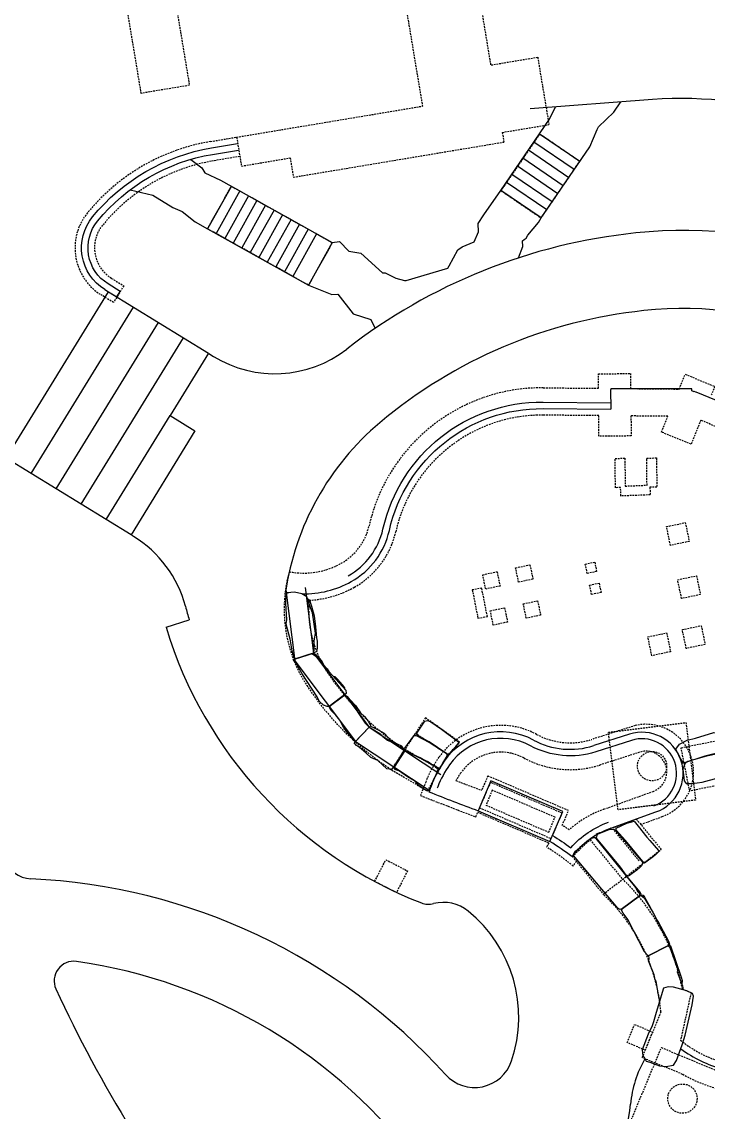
# Model space of a CAD drawing. Header units: feet. Extents: x -128 to 1593, y 35 to 1363.
# Drawn here: x 693.2 to 763.5, y 723.3 to 835 of the extents above; entities that cross this region are included whole.
import ezdxf

# ---------------------------------------------------------------- set-up
doc = ezdxf.new("R2010")
doc.units = ezdxf.units.FT
doc.header["$LTSCALE"] = 0.7
doc.header["$MEASUREMENT"] = 0
doc.linetypes.add('HIDDEN', pattern=[0.375, 0.25, -0.125])
for name, color, linetype in [('L-CURB', 250, 'Continuous'), ('L-FOUNDATION-PLAY', 250, 'HIDDEN'), ('L-FOUNDATION-SPREAD', 250, 'HIDDEN'), ('L-PVMT', 250, 'Continuous'), ('L-STAIR', 250, 'Continuous'), ('L-STONE', 250, 'Continuous'), ('L-WOOD', 250, 'Continuous')]:
    doc.layers.add(name, color=color, linetype=linetype)
doc.layers.add('L-NONPLOT', color=250, linetype='Continuous', plot=False)

msp = doc.modelspace()

# ---------------------------------------------------------------- linework, layer by layer
at = {"layer": 'L-CURB'}
for points in [[(702.047109, 807.331385), (702.898859, 806.807435), (703.248158, 807.375267), (702.001589, 808.14209, -0.4540169669), (700.917442, 814.576074, -0.1819615341), (712.701256, 821.407287), (715.351819, 821.849687)], [(726.585359, 778.246265, 0.2129087662), (730.159131, 783.034041, -0.3532771758), (746.571895, 796.035779), (753.487311, 795.971928)], [(755.618804, 761.393321), (751.955465, 760.219983, -0.203825602), (745.26511, 760.838417, 0.37901983), (736.983412, 758.897013, 0.0614957333), (735.775048, 756.648463), (735.720198, 756.507164)], [(757.902716, 754.689564, 0.981770806), (755.618762, 761.393308)], [(747.519058, 751.653837, -0.0229480986), (749.39529, 750.40225, -0.1239723525), (753.276558, 753.017847)]]:
    msp.add_lwpolyline(points, format="xyb", dxfattribs=at)
at = {"layer": 'L-FOUNDATION-PLAY'}
for p, q in [((750.882971, 779.453277), (751.846252, 779.655235)), ((751.08494, 778.489944), (750.882971, 779.453277)), ((751.846252, 779.655235), (752.048222, 778.691903)), ((752.048222, 778.691903), (751.08494, 778.489944))]:
    msp.add_line(p, q, dxfattribs=at)
at = {"layer": 'L-FOUNDATION-PLAY', "lineweight": -3}
for p, q in [((740.274967, 776.987829), (739.309658, 776.795666)), ((739.309658, 776.795666), (739.886148, 773.899736)), ((740.851458, 774.0919), (740.274967, 776.987829)), ((739.886148, 773.899736), (740.851458, 774.0919))]:
    msp.add_line(p, q, dxfattribs=at)
at = {"layer": 'L-FOUNDATION-PLAY'}
for points in [[(754.970904, 787.438081), (757.209732, 787.526891), (757.181715, 790.306772), (758.181664, 790.316851), (758.211899, 787.317003), (757.504756, 787.309876), (757.535334, 786.53902), (754.537692, 786.42011), (754.503613, 787.279227), (753.972508, 787.273875), (753.942274, 790.273722), (754.942223, 790.2838)], [(759.205689, 783.291073), (761.132303, 783.695001), (761.536231, 781.768387), (759.609617, 781.364459)], [(751.333359, 777.305063), (752.29664, 777.507022), (752.49861, 776.543689), (751.535329, 776.341731)], [(760.347529, 777.844847), (762.274143, 778.248775), (762.678072, 776.322161), (760.751458, 775.918233)], [(760.827692, 772.736593), (762.754306, 773.140521), (763.158234, 771.213907), (761.23162, 770.809979)], [(757.295566, 771.996057), (759.22218, 772.399986), (759.626109, 770.473372), (757.699495, 770.069443)], [(755.168887, 730.443481), (755.933432, 732.29158), (757.781531, 731.527035), (757.016986, 729.678936)]]:
    msp.add_lwpolyline(points, close=True, dxfattribs=at)
at = {"layer": 'L-FOUNDATION-PLAY', "lineweight": -3}
for points in [[(740.3722, 778.358894), (741.840282, 778.666688), (742.148076, 777.198607), (740.679994, 776.890813)], [(743.743775, 779.065769), (745.211856, 779.373563), (745.51965, 777.905482), (744.051569, 777.597688)], [(741.146397, 774.666217), (742.614478, 774.974011), (742.922272, 773.50593), (741.454191, 773.198136)], [(744.530388, 775.377352), (745.998469, 775.685146), (746.306263, 774.217064), (744.838181, 773.90927)]]:
    msp.add_lwpolyline(points, close=True, dxfattribs=at)
at = {"layer": 'L-FOUNDATION-SPREAD'}
for p, q in [((730.964113, 845.746006), (734.201864, 826.347582)), ((746.007127, 831.360117), (747.159892, 824.455688)), ((715.164777, 823.169147), (734.201864, 826.347582)), ((712.481749, 822.722428), (715.164592, 823.170254)), ((715.164592, 823.170254), (715.658668, 820.210081)), ((742.385622, 823.658575), (742.550436, 822.671124)), ((715.493853, 821.197543), (712.81101, 820.749717)), ((720.649584, 821.043365), (720.978845, 819.070654)), ((702.350889, 808.709923), (703.597457, 807.943099)), ((703.597457, 807.943099), (702.54956, 806.239602)), ((702.54956, 806.239602), (701.302988, 807.006425)), ((752.094471, 751.854075), (756.110391, 753.334845)), ((756.110391, 753.334845), (758.657775, 750.227345)), ((749.537284, 749.522945), (752.094471, 751.854075)), ((753.844083, 752.156034), (756.441587, 748.987394)), ((751.387376, 751.209488), (754.700813, 747.167497)), ((749.537284, 749.522945), (752.722331, 745.637573)), ((752.722331, 745.637573), (758.657775, 750.227345)), ((761.722768, 735.550525), (760.830664, 735.919582)), ((761.722768, 735.550525), (760.643679, 730.68447)), ((758.630214, 733.578516), (756.69978, 728.912167)), ((760.858003, 727.191941), (756.69978, 728.912167)), ((760.864493, 727.207628), (760.858003, 727.191941))]:
    msp.add_line(p, q, dxfattribs=at)
for points in [[(741.223345, 830.561416), (737.627864, 852.096379), (721.811698, 849.456535)], [(741.232858, 830.563004), (746.006777, 831.360058)], [(742.385622, 823.658575), (747.159541, 824.45563)], [(742.236324, 817.711969), (746.36647, 814.89381), (750.311882, 820.676), (746.201773, 823.494543), (742.249817, 817.702762)], [(720.978845, 819.070654), (742.550253, 822.67222)], [(715.658668, 820.210081), (715.658668, 820.210081), (720.649584, 821.043365)], [(712.195005, 813.780183), (714.631739, 818.146226), (724.964706, 812.37929), (722.527973, 808.013247), (712.195005, 813.780183)], [(752.247136, 797.450101), (752.237942, 798.938083), (755.518715, 798.958355), (755.534515, 797.419748)], [(760.494052, 797.373956), (761.116895, 798.888648), (764.151215, 797.640935), (763.796937, 796.779364)], [(755.534515, 797.419748), (760.494052, 797.373956)], [(755.56327, 794.61937), (755.584305, 792.570883), (752.277473, 792.540574), (752.26444, 794.649829)], [(759.347, 794.584434), (755.56327, 794.61937)], [(762.731826, 794.189116), (761.718174, 791.724011), (758.683854, 792.971724), (759.347, 794.584434)], [(767.241659, 792.216264), (762.731826, 794.189116)], [(736.846508, 759.906022), (733.468551, 762.104742)], [(732.413735, 760.484198), (735.905797, 758.452522)], [(765.091768, 759.914136), (765.667501, 757.025309), (761.581196, 756.210923), (760.698798, 760.638493), (764.562665, 761.408547)], [(740.902618, 757.755356), (740.268448, 756.280102)], [(748.525386, 752.699066), (749.171025, 754.201), (740.902618, 757.755356)], [(739.845442, 754.037297), (747.14316, 750.900213)]]:
    msp.add_lwpolyline(points, dxfattribs=at)
for points in [[(703.582687, 838.508123), (708.514463, 839.331277), (710.325402, 828.481369), (705.393626, 827.658215)], [(731.043092, 758.37844), (734.70997, 756.221465), (736.024223, 758.555843), (736.870028, 759.949738), (738.010073, 761.207484), (734.506499, 763.699372)], [(754.250653, 754.284466), (753.255899, 762.222379), (761.193812, 763.217134), (762.188566, 755.279221)], [(748.514204, 753.939108), (741.164509, 757.098536), (740.045545, 754.495519), (747.395241, 751.336091)], [(747.791563, 753.524098), (741.36058, 756.288597), (740.702366, 754.75741), (747.133349, 751.992911)], [(729.306198, 746.945647), (730.447747, 749.169802), (732.671902, 748.028253), (731.530353, 745.804098)], [(762.986852, 719.473913), (755.603015, 722.552702), (758.681803, 729.93654), (766.065641, 726.857751)]]:
    msp.add_lwpolyline(points, close=True, dxfattribs=at)
for points in [[(720.545219, 778.666251, 0.176745775), (725.869335, 779.526266, 0.2129087662), (728.728356, 783.35649, -0.3532771758), (746.585436, 797.502377), (752.247136, 797.450101)], [(752.26444, 794.649829), (746.559584, 794.702503, 0.3532771758), (731.459841, 782.740903, -0.2129087662), (727.236293, 777.082623)], [(720.553845, 778.6646, 0.2161285857), (722.351083, 767.025424, 0.1032607734), (731.043092, 758.37844), (732.406892, 760.473685, -0.1032607734), (724.439217, 768.400087, -0.169262437), (722.589628, 775.739845)], [(756.559834, 752.786579), (758.763756, 753.582993, 0.9429313599), (756.00197, 762.916102), (751.548761, 761.489774, -0.203825602), (745.897684, 762.01214, 0.37901983), (735.895114, 759.667328, 0.0614957333), (734.532079, 757.130964), (733.999584, 755.759205, 0.0075735693), (739.672484, 753.568421), (739.845442, 754.037297)], [(748.525386, 752.699066, -0.00815645), (749.23899, 752.240552, -0.0948320144), (752.795701, 754.350409), (757.82916, 756.169309, 0.923404363), (756.712838, 760.256173), (752.387588, 758.87083, -0.203825602), (744.593, 759.591335, 0.37901983), (738.139729, 758.078553, 0.0262943877), (737.634553, 757.278798, 0.003556707), (740.268448, 756.280102)], [(747.14316, 750.900213), (746.906997, 750.465752, -0.0359898021), (749.631104, 748.528478, -0.0183590807), (749.981657, 749.022359, -0.0183590807)]]:
    msp.add_lwpolyline(points, format="xyb", dxfattribs=at)
for centre in [(757.722297, 758.750811, 5), (760.83435, 724.705288, 5)]:
    msp.add_circle(centre, 1.5, dxfattribs=at)
for centre, radius, start, end in [((715.884113, 802.337751), 20.666667, 99.4757731, 140.72696078), ((715.884113, 802.337751), 18.666667, 99.4757731, 140.72696078), ((704.272041, 811.833002), 5.666667, 140.72696403, 238.40238208), ((704.272041, 811.833001), 3.666667, 140.72696078, 238.40237935), ((722.028821, 786.391759), 10.666667, 273.01375375, 299.22237366), ((740.194406, 732.019077), 21.001645, 10.70333476, 46.22894591), ((740.194406, 732.019077), 18.501645, 4.8349988, 47.32811839), ((768.399246, 740.274167), 12.333333, 231.0361606, 253.94715501), ((768.399246, 740.274167), 15.083333, 240.03031826, 257.66552264)]:
    msp.add_arc(centre, radius, start, end, dxfattribs=at)
at = {"layer": 'L-NONPLOT'}
for points in [[(720.201664, 776.816546), (721.119839, 769.552915), (727.334352, 761.271712), (734.983038, 756.215641)], [(722.185874, 777.067364), (723.037589, 770.329495), (728.726148, 762.749157), (736.085929, 757.884063)]]:
    msp.add_lwpolyline(points, dxfattribs=at)
at = {"layer": 'L-PVMT'}
for p, q in [((757.754574, 827.019178), (745.22887, 826.085102)), ((701.652285, 807.57426), (702.047109, 807.331385)), ((712.303583, 801.022147), (712.793039, 800.72106)), ((704.610374, 782.273496), (704.388691, 782.409864)), ((707.933213, 772.981444), (710.31521, 773.741326)), ((755.415409, 762.028203), (751.752113, 760.854878)), ((735.153564, 756.889714), (734.859497, 756.13217)), ((753.502844, 752.390759), (758.129304, 754.062585))]:
    msp.add_line(p, q, dxfattribs=at)
for points in [[(744.051775, 810.810588), (744.469986, 811.96571), (744.451354, 812.547544), (744.629062, 812.679644), (744.838589, 812.827614), (745.005324, 813.141324), (746.089455, 814.417534), (746.366471, 814.89381), (751.358491, 822.181317), (752.11681, 823.947196), (752.24171, 824.229516), (753.794515, 825.726417), (754.515337, 826.777619)], [(710.471015, 820.89782), (711.587542, 820.035799), (711.900855, 819.515255), (713.505947, 818.774542), (724.964706, 812.37929), (725.691121, 812.483855), (726.667674, 811.504035), (727.872802, 811.297028), (730.114572, 809.28495), (730.372956, 809.287297), (731.483719, 808.729095), (732.355651, 808.496571), (732.545543, 808.499548), (736.790663, 809.770349), (736.924329, 809.981615), (737.843553, 811.619403), (738.274757, 811.934661), (739.513073, 812.455934), (739.929112, 813.486928), (739.920499, 814.334711), (740.47804, 815.212061), (742.236324, 817.711969), (747.232057, 824.996943), (747.826525, 826.262746)], [(704.254688, 817.782305), (706.596446, 817.232645), (708.635207, 815.95577), (709.572514, 815.568122), (710.929943, 814.515298), (712.195005, 813.780183), (722.527973, 808.013247), (724.927396, 807.053806), (725.530194, 807.100705), (727.118242, 805.069636), (728.913338, 804.503309), (729.346465, 803.581435)], [(776.913292, 788.713018), (777.708508, 790.646907), (777.218969, 790.848205), (777.240439, 790.900418), (769.806354, 793.957316), (769.784884, 793.905103), (769.644802, 793.962705), (769.666272, 794.014918), (762.232187, 797.071815), (762.220069, 797.042294), (762.053163, 797.110925), (762.04383, 797.088227), (761.792589, 797.191537), (761.79202, 797.412611), (753.506271, 797.400729), (753.50644, 797.334823), (753.481834, 797.33476), (753.48706, 795.305235)]]:
    msp.add_lwpolyline(points, dxfattribs=at)
for points in [[(701.652288, 807.574258, -0.4540169652), (700.40135, 814.998085, -0.1819615341), (712.591502, 822.064857), (715.242065, 822.507258)], [(800.629086, 774.853651, 0.1888864352), (800.556621, 777.041005, 0.007927008), (799.828827, 778.660527, 0.0740365946), (790.707194, 792.402465, 0.2394344145), (756.887248, 805.402245, 0.150212501), (729.841126, 793.927608, 0.183419218), (720.164095, 776.568345)], [(726.910826, 777.664444, 0.2129087662), (730.809486, 782.887472, -0.3532771758), (746.565739, 795.369141), (753.48706, 795.305235)], [(733.988811, 717.691764, 0.2015111776), (698.74963, 738.753002, 0.5935678825), (696.651378, 735.937464, 0.030984948), (704.384603, 721.53832)]]:
    msp.add_lwpolyline(points, format="xyb", dxfattribs=at)
for centre, radius, start, end in [((760.729222, 787.129938), 40, 48.34515081, 94.26480581), ((762.030619, 755.667491), 58, 95.90431367, 127.84841354), ((761.001945, 765.614442), 48, 44.43799814, 95.90431367), ((719.080404, 810.94207), 12, 238.40260796, 307.84841354), ((1006.900791, 1063.210193), 542, 210.15998402, 236.37907931), ((698.322967, 772.052512), 12, 14.8251886, 58.40237933), ((722.028821, 786.391759), 10, 269.10281417, 299.22237365), ((722.031643, 786.392411), 10, 259.23653982, 261.14859236), ((749.55865, 785.613663), 41, 194.82518832, 196.83216625), ((750.037104, 785.758861), 44, 196.88165605, 248.774857), ((742.220846, 755.189871), 7.083333, 61.67770591, 144.70851247), ((756.699069, 758.020425), 4.208333, 289.86792101, 107.759854), ((749.337307, 768.394263), 7.916667, 241.67770588, 287.75985395), ((745.485739, 752.878926), 11.083333, 144.70851248, 158.78457031), ((809.148651, 941.912852), 200.083333, 248.20473725, 249.75207828), ((756.529416, 744.003459), 8.916667, 109.84206634, 142.04037944), ((734.829377, 730.598855), 23.916666, 52.16649418, 58.70345834), ((694.227476, 750.211802), 3, 198.46670542, 267.38181045), ((691.303948, 686.27861), 61, 42.08912622, 87.38181045), ((734.83169, 746.60793), 2, 248.774857, 284.90167529), ((736.374656, 740.809719), 4, 50.89578553, 104.90167529), ((730.067327, 733.049719), 14, 341.32176128, 50.89578553), ((816.584992, 791.073007), 142, 202.99708123, 211.78801002), ((768.399246, 740.274167), 13, 233.52009833, 254.70995234), ((739.540647, 729.847187), 4, 222.08912622, 341.32176128), ((766.493668, 723.237057), 11, 149.66995929, 175.33202766), ((743.569959, 725.108829), 12, 306.35989429, 355.33202766)]:
    msp.add_arc(centre, radius, start, end, dxfattribs=at)
at = {"layer": 'L-STAIR'}
for points in [[(750.325169, 820.666934), (746.201503, 823.480671)], [(749.759641, 819.842202), (745.629494, 822.660361)], [(748.628584, 818.192738), (744.498437, 821.010897)], [(749.194112, 819.01747), (745.063966, 821.835629)], [(748.063056, 817.368006), (743.932909, 820.186165)], [(746.931999, 815.718542), (742.801852, 818.536701)], [(747.497527, 816.543274), (743.367381, 819.361433)], [(714.631739, 818.146226), (712.195005, 813.780183)], [(715.504947, 817.658879), (713.068213, 813.292837)], [(746.36647, 814.89381), (742.236324, 817.711969)], [(716.378156, 817.171533), (713.941422, 812.80549)], [(717.251364, 816.684186), (714.814631, 812.318143)], [(718.124573, 816.196839), (715.687839, 811.830796)], [(718.997781, 815.709493), (716.561048, 811.34345)], [(719.87099, 815.222146), (717.434256, 810.856103)], [(720.744198, 814.734799), (718.307465, 810.368756)], [(721.617407, 814.247452), (719.180673, 809.88141)], [(722.490615, 813.760106), (720.053882, 809.394063)], [(723.363824, 813.272759), (720.92709, 808.906716)], [(724.964706, 812.37929), (722.527973, 808.013247)]]:
    msp.add_lwpolyline(points, dxfattribs=at)
at = {"layer": 'L-STONE'}
for points in [[(722.350944, 776.107361), (721.853963, 776.405108), (721.104765, 776.560208), (720.33587, 776.499002), (720.194253, 776.26103), (720.185322, 775.434134), (720.281371, 773.732083), (720.208148, 773.343163), (720.604701, 771.785897), (720.832659, 770.576694), (721.080319, 769.703748), (723.037589, 770.329495), (723.116049, 770.608684), (723.116169, 771.549278), (723.233926, 772.378498), (722.951982, 774.450369), (722.561358, 775.448724)], [(722.878957, 770.278371), (723.435438, 769.913056), (723.961744, 769.1555), (726.343093, 766.52895), (726.402067, 766.185049), (724.639694, 764.862502), (724.431853, 764.873875), (724.069616, 764.985683), (723.62192, 765.398638), (723.40421, 765.858482), (721.867949, 768.198244), (721.286012, 769.244048), (720.962858, 769.660858)], [(726.239359, 766.062948), (726.499452, 765.871857), (727.038023, 765.209851), (727.618179, 764.21219), (728.344036, 763.150833), (728.726148, 762.749157), (727.334352, 761.271712), (727.167782, 761.36798), (726.794938, 761.884852), (726.543372, 762.14693), (726.127438, 762.750235), (725.723713, 763.472991), (725.313448, 763.965208), (724.858894, 764.446988), (724.675603, 764.745608), (724.639694, 764.862502)], [(728.726148, 762.749157), (729.066467, 762.592476), (729.82993, 762.108666), (730.150004, 761.788702), (730.632731, 761.417622), (731.303068, 761.109559), (731.990448, 760.669022), (732.313147, 760.377906), (732.365305, 760.281164), (731.291107, 758.656147), (731.03587, 758.410032), (730.555171, 758.489996), (729.618771, 759.324971), (728.929914, 759.628562), (728.405898, 760.113015), (727.745959, 760.674493), (727.441036, 760.863619), (727.22007, 761.150397)], [(733.657205, 762.033854), (733.620966, 762.123631), (734.442021, 763.374892), (734.719555, 763.415054), (735.055494, 763.282973), (736.158174, 762.526322), (737.89635, 761.260004), (737.917539, 761.141121), (737.481832, 760.606035), (736.870028, 759.949738), (736.710842, 760.030287), (734.887157, 761.24058), (733.871847, 761.802804)], [(735.85914, 758.596582), (736.024223, 758.555843), (736.308537, 759.123938), (736.742537, 759.793811), (736.747431, 759.970145), (734.87451, 761.182307), (733.579647, 761.87242), (733.287835, 761.862504), (732.34862, 760.605682), (732.51203, 760.300809), (732.629787, 760.21409), (733.776021, 759.673087), (734.808575, 759.196678), (735.226854, 758.903525)], [(765.08972, 760.401975), (765.086772, 760.271825), (763.133865, 759.766724), (760.931054, 759.073488), (760.85281, 759.200264), (760.466381, 759.860141), (760.161077, 760.49084), (760.541371, 761.020548), (761.317311, 761.404265), (762.16359, 761.611851), (764.053405, 762.212427), (764.221986, 762.168859)], [(732.365305, 760.281164), (731.291107, 758.656147), (731.351683, 758.45281), (731.834628, 758.274951), (732.684214, 757.695056), (733.321743, 757.304477), (733.707179, 756.907149), (734.199312, 756.544535), (734.646124, 756.252596), (734.891099, 756.265436), (735.719537, 758.126261), (735.761133, 758.370961), (735.602355, 758.703771), (734.74998, 759.124287), (733.969407, 759.622884), (733.212139, 759.940251), (732.642393, 760.240632), (732.450994, 760.284813)], [(754.994461, 751.149853), (754.031841, 752.198537), (754.045357, 752.404274), (755.150371, 752.92337), (755.889016, 753.122669), (756.316513, 752.610438), (757.19581, 751.490673), (757.51038, 751.144999), (758.379652, 750.128736), (758.379321, 749.992812), (758.143978, 749.755454), (757.884856, 749.48851), (756.93442, 748.826091), (756.773943, 748.975803)], [(752.030102, 751.387319), (752.14536, 751.800308), (753.327299, 752.281725), (753.811342, 752.318952), (753.963719, 752.152953), (755.365246, 750.556541), (755.742449, 750.070122), (756.770001, 748.885918), (756.649991, 748.560127), (756.523757, 748.401184), (756.157028, 748.098303), (755.301608, 747.502106), (755.056875, 747.601764), (754.489169, 748.419082)], [(754.680356, 744.186754), (754.455306, 744.086073), (754.223368, 744.213896), (749.68608, 749.591071), (749.723565, 749.762572), (749.893179, 750.064254), (751.520982, 751.429477), (751.593273, 751.452993), (751.687548, 751.461167), (751.895968, 751.438962), (751.970328, 751.357062), (755.296567, 747.21894), (756.014829, 746.327096), (756.268618, 745.887304), (756.425084, 745.729646), (756.452165, 745.576859), (756.414874, 745.427406)], [(756.414874, 745.427406), (756.603293, 745.497408), (756.907612, 745.275134), (757.852787, 743.721079), (758.944062, 741.588599), (759.390461, 740.820349), (759.407926, 740.609606), (759.388171, 740.434196), (759.339973, 740.344391), (757.386248, 739.367014), (757.343288, 739.344125), (757.304452, 739.361084), (756.94288, 739.750491), (755.251537, 743.045989), (754.763097, 743.705809), (754.595346, 744.002262), (754.680356, 744.186754)]]:
    msp.add_lwpolyline(points, close=True, dxfattribs=at)
for points in [[(722.400573, 775.952013), (722.663534, 775.71479), (722.70026, 775.537894), (722.839037, 775.155528), (723.09478, 774.151295), (723.24026, 773.013657), (723.350368, 771.901865), (723.431979, 771.554876), (723.427652, 770.850997), (723.358625, 770.507764), (723.116965, 770.354871), (721.080319, 769.703748)], [(722.878957, 770.278371), (723.24644, 770.23867), (723.532929, 769.957393), (723.935627, 769.43009), (724.074743, 769.130036), (724.431795, 768.735554), (724.601613, 768.449745)], [(726.262924, 766.617373), (726.253042, 766.782938), (726.000701, 767.085685), (725.485099, 767.654349), (725.272312, 767.892998), (725.087617, 767.913699)], [(726.728967, 765.58974), (726.82352, 765.518001), (727.335235, 764.967457), (727.858663, 764.213143), (728.264753, 763.843731), (728.649755, 763.35088), (728.81953, 763.067739), (728.897571, 762.93113)], [(732.312695, 760.378313), (732.100189, 760.811085), (731.636183, 761.008595), (730.970335, 761.379848), (730.326949, 762.083334), (729.771833, 762.390154), (729.365306, 762.621305), (728.834273, 762.863936)], [(765.569401, 760.310987), (764.459819, 760.030066), (763.315096, 759.787606), (761.390699, 759.222002), (761.109036, 759.057326), (760.885221, 758.451941), (761.012187, 757.240138), (761.213254, 756.969234), (761.846413, 756.962722), (762.873002, 757.116641), (764.494196, 757.545153), (766.072928, 758.018519), (766.406287, 758.502895), (765.926018, 760.040308), (765.569401, 760.310987)], [(756.414874, 745.427406), (756.565221, 745.561816), (756.565221, 745.561816), (756.596334, 745.634222), (756.493149, 745.85441), (755.261258, 747.32006), (755.218786, 747.359214), (755.00493, 747.455635)], [(756.565221, 745.561816), (756.662127, 745.573675), (756.807681, 745.527083), (756.968143, 745.353385), (757.523579, 744.314151), (757.574591, 744.178489)], [(759.458752, 740.391254), (759.53137, 740.484597), (759.437359, 740.804325), (758.366525, 742.839879), (758.148103, 743.143997)], [(759.339973, 740.344391), (759.458752, 740.391254), (759.556277, 740.409811), (759.609653, 740.357063), (760.720676, 737.153074), (760.799546, 736.817642), (760.792782, 736.383222)], [(758.523547, 734.734951), (758.394225, 735.325203), (758.285265, 735.899568), (758.16152, 736.728372), (758.054909, 736.885872), (757.94376, 737.38871), (757.355027, 738.819604), (757.421729, 739.035338), (757.386248, 739.367014), (759.339973, 740.344391), (759.420413, 740.319392), (759.541579, 740.174023), (760.361429, 737.928251), (760.313475, 737.695327), (760.832767, 736.273762), (760.922666, 735.852262)], [(756.754786, 729.40094), (756.780129, 729.086153), (756.976559, 728.83139), (757.138271, 728.549259), (757.499722, 728.456849), (758.486962, 728.073961), (759.13768, 728.002488), (759.93931, 728.144205), (760.233853, 728.600705), (760.811275, 730.215891), (760.981975, 730.746681), (761.105284, 731.19706), (761.826689, 734.31951), (761.958418, 735.204501), (761.854861, 735.47809), (761.283644, 735.749977), (759.915674, 736.137599), (759.363435, 736.1616), (758.911041, 736.023722), (758.162861, 733.535339), (757.865631, 732.564342), (757.731613, 732.17608), (757.338838, 731.313951), (756.695576, 729.701847), (756.754786, 729.40094)]]:
    msp.add_lwpolyline(points, dxfattribs=at)
at = {"layer": 'L-WOOD'}
for points in [[(704.345134, 782.438523), (691.568972, 790.297831), (702.047109, 807.331385), (712.268079, 801.043916), (708.33924, 794.657159), (710.894521, 793.085265)], [(748.569341, 754.097955), (741.219238, 757.256433), (739.903206, 754.19389), (747.253309, 751.035412)]]:
    msp.add_lwpolyline(points, close=True, dxfattribs=at)
for points in [[(691.568972, 790.297831), (702.047109, 807.331385)], [(694.124218, 788.725979), (704.602355, 805.759534)], [(696.679464, 787.154128), (707.157601, 804.187682)], [(699.23471, 785.582276), (709.712847, 802.61583)], [(701.789956, 784.010424), (708.33924, 794.657159)]]:
    msp.add_lwpolyline(points, dxfattribs=at)

doc.saveas('drawing.dxf')
